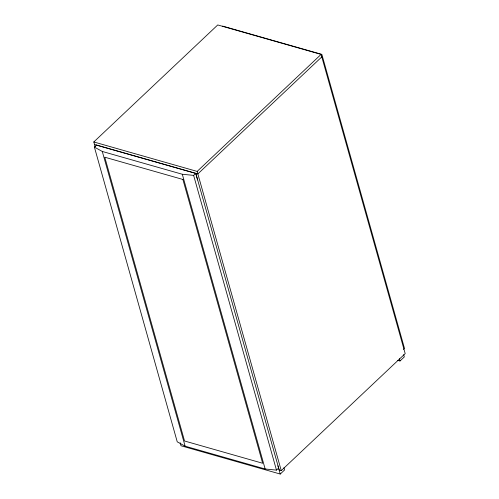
<?xml version="1.0" encoding="UTF-8"?>
<svg xmlns="http://www.w3.org/2000/svg" width="499" height="499" viewBox="0 0 499 499"><rect width="100%" height="100%" fill="white"/><g stroke="black" fill="none" stroke-linecap="round" stroke-linejoin="round"><path stroke-width="0.75" d="M95.141 146.712L93.806 141.959L217.745 24.95L321.088 54.403L405.194 353.623L281.255 470.632L279.203 470.046L195.801 173.334L193.631 175.38L182.303 174.263L102.283 151.459L94.392 147.099L96.563 145.047M93.806 141.959L197.149 171.413L321.088 54.403M321.793 56.905L197.853 173.914L94.511 144.467M403.479 349.375L404.496 348.414L321.843 54.372L272.473 40.307M94.392 147.099L177.239 441.833L185.129 446.193L265.15 468.998L276.477 470.114L278.648 468.062M180.17 442.775L181.012 445.769L280.251 474.05L284.555 469.983L283.925 467.738M397.772 360.347L400.005 360.983L404.315 356.922L403.679 354.67M222.604 26.091L271.98 40.163M96.513 145.147L195.751 173.427L197.579 179.939M399.375 358.737L400.005 360.983M197.149 171.413L281.255 470.632M277.937 465.81L280.251 474.05M193.631 175.38L276.477 470.114M182.303 174.263L265.15 468.998M102.283 151.459L185.129 446.193M182.89 179.465L104.771 157.204L184.536 440.991L262.661 463.259L182.89 179.465"/></g></svg>
